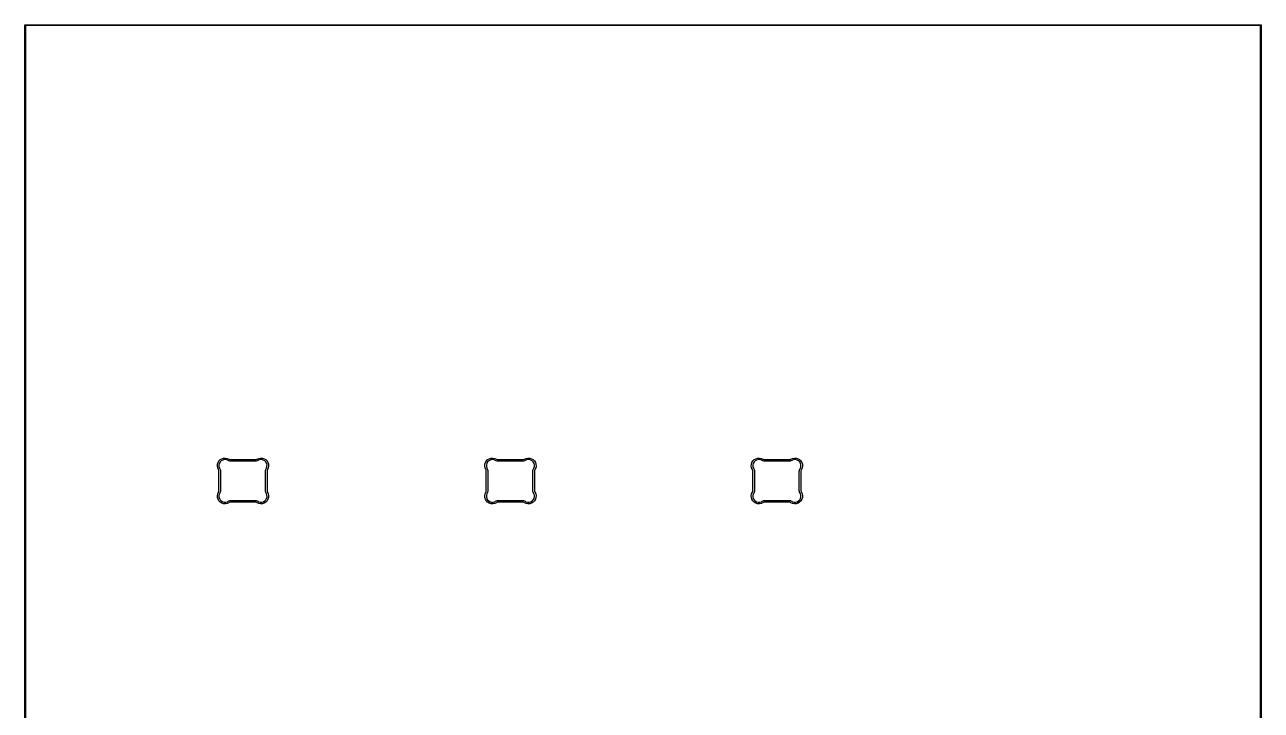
# Model space of a CAD drawing. Header units: millimetres. Extents: x 78 to 168, y -148 to -45.
# Drawn here: x 77.8 to 168.3, y -95.4 to -45.2 of the extents above; entities that cross this region are included whole.
import ezdxf

# ---------------------------------------------------------------- set-up
doc = ezdxf.new("R2010")
doc.units = ezdxf.units.MM
doc.layers.add('Edge.Cuts', color=254, linetype='CONTINUOUS', true_color=0xd0d2cd)

msp = doc.modelspace()

# ---------------------------------------------------------------- linework, layer by layer
at = {"layer": 'Edge.Cuts', "linetype": 'CONTINUOUS'}
for p, q in [((77.826, -45.212), (77.827903, -45.202433)), ((77.826, -147.955), (77.826, -45.212)), ((77.827903, -45.202433), (77.841433, -45.188903)), ((77.841433, -45.188903), (77.851, -45.187)), ((77.851, -45.187), (168.275, -45.187)), ((77.876, -45.237), (77.876, -147.93)), ((168.25, -45.237), (77.876, -45.237)), ((168.25, -147.93), (168.25, -45.237)), ((168.275, -45.187), (168.284567, -45.188903)), ((168.284567, -45.188903), (168.298097, -45.202433)), ((168.298097, -45.202433), (168.3, -45.212)), ((168.3, -45.212), (168.3, -147.955)), ((91.919957, -77.508181), (91.927817, -77.372974)), ((91.944786, -77.64132), (91.919957, -77.508181)), ((91.927817, -77.372974), (91.967908, -77.243608)), ((92.000853, -77.764606), (91.944786, -77.64132)), ((91.967908, -77.243608), (92.037883, -77.12765)), ((92.000854, -77.764607), (92.000853, -77.764606)), ((92.012328, -77.783359), (92.000854, -77.764607)), ((92.028037, -77.824425), (92.012328, -77.783359)), ((92.037883, -77.12765), (92.13365, -77.031883)), ((92.067592, -77.306017), (92.038166, -77.420293)), ((92.038166, -77.420293), (92.039896, -77.538284)), ((92.039896, -77.538284), (92.07266, -77.651649)), ((92.126093, -77.203535), (92.067592, -77.306017)), ((92.07266, -77.651649), (92.103279, -77.702084)), ((92.103279, -77.702084), (92.103279, -77.702085)), ((92.103279, -77.702085), (92.13224, -77.761026)), ((92.209535, -77.120093), (92.126093, -77.203535)), ((92.13224, -77.761026), (92.150011, -77.824249)), ((92.13365, -77.031883), (92.249608, -76.961908)), ((92.312017, -77.061592), (92.209535, -77.120093)), ((92.249608, -76.961908), (92.378974, -76.921817)), ((92.426293, -77.032166), (92.312017, -77.061592)), ((92.378974, -76.921817), (92.514181, -76.913957)), ((92.544284, -77.033896), (92.426293, -77.032166)), ((92.514181, -76.913957), (92.64732, -76.938786)), ((92.657649, -77.06666), (92.544284, -77.033896)), ((92.64732, -76.938786), (92.770603, -76.994851)), ((92.708084, -77.097279), (92.657649, -77.06666)), ((92.708085, -77.097279), (92.708084, -77.097279)), ((92.708086, -77.09728), (92.708085, -77.097279)), ((92.767027, -77.126239), (92.708086, -77.09728)), ((92.830248, -77.144009), (92.767027, -77.126239)), ((92.770603, -76.994851), (92.770604, -76.994852)), ((92.770604, -76.994852), (92.789358, -77.006326)), ((92.789358, -77.006326), (92.830425, -77.022035)), ((92.895646, -77.15), (92.830248, -77.144009)), ((92.830425, -77.022035), (92.873663, -77.030023)), ((92.873663, -77.030023), (92.895646, -77.03)), ((92.895646, -77.03), (92.895647, -77.03)), ((92.895647, -77.15), (92.895646, -77.149999)), ((92.895646, -77.149999), (92.895646, -77.15)), ((92.895647, -77.03), (93.796, -77.03)), ((93.796, -77.15), (92.895647, -77.15)), ((93.796, -77.03), (94.696353, -77.03)), ((94.696352, -77.15), (93.796, -77.15)), ((94.696353, -77.15), (94.696352, -77.15)), ((94.696353, -77.03), (94.696354, -77.03)), ((94.761751, -77.14401), (94.696353, -77.149999)), ((94.696353, -77.149999), (94.696353, -77.15)), ((94.696354, -77.03), (94.718338, -77.030023)), ((94.718338, -77.030023), (94.761575, -77.022036)), ((94.761575, -77.022036), (94.802642, -77.006327)), ((94.824974, -77.12624), (94.761751, -77.14401)), ((94.802642, -77.006327), (94.821394, -76.994853)), ((94.821394, -76.994853), (94.821396, -76.994852)), ((94.821396, -76.994852), (94.94468, -76.938787)), ((94.883916, -77.097279), (94.824974, -77.12624)), ((94.883917, -77.097277), (94.883916, -77.097279)), ((94.934351, -77.066661), (94.883917, -77.097277)), ((95.047715, -77.033897), (94.934351, -77.066661)), ((94.94468, -76.938787), (95.077819, -76.913959)), ((95.165706, -77.032167), (95.047715, -77.033897)), ((95.077819, -76.913959), (95.213026, -76.921819)), ((95.279982, -77.061594), (95.165706, -77.032167)), ((95.213026, -76.921819), (95.342391, -76.96191)), ((95.382463, -77.120096), (95.279982, -77.061594)), ((95.342391, -76.96191), (95.458348, -77.031885)), ((95.465904, -77.203537), (95.382463, -77.120096)), ((95.44199, -77.824249), (95.45976, -77.761026)), ((95.458348, -77.031885), (95.554115, -77.127652)), ((95.45976, -77.761026), (95.488721, -77.702084)), ((95.524406, -77.306018), (95.465904, -77.203537)), ((95.488721, -77.702084), (95.488722, -77.702082)), ((95.488722, -77.702082), (95.519339, -77.651649)), ((95.519339, -77.651649), (95.552103, -77.538285)), ((95.553833, -77.420294), (95.524406, -77.306018)), ((95.552103, -77.538285), (95.553833, -77.420294)), ((95.554115, -77.127652), (95.62409, -77.243609)), ((95.579673, -77.783358), (95.563964, -77.824425)), ((95.591147, -77.764606), (95.579673, -77.783358)), ((95.647213, -77.64132), (95.591147, -77.764603)), ((95.591147, -77.764603), (95.591147, -77.764606)), ((95.62409, -77.243609), (95.664181, -77.372974)), ((95.672041, -77.508181), (95.647213, -77.64132)), ((95.664181, -77.372974), (95.672041, -77.508181)), ((111.483957, -77.508181), (111.491817, -77.372974)), ((111.508786, -77.64132), (111.483957, -77.508181)), ((111.491817, -77.372974), (111.531908, -77.243608)), ((111.564853, -77.764606), (111.508786, -77.64132)), ((111.531908, -77.243608), (111.601883, -77.12765)), ((111.564854, -77.764607), (111.564853, -77.764606)), ((111.576328, -77.783359), (111.564854, -77.764607)), ((111.592037, -77.824425), (111.576328, -77.783359)), ((111.601883, -77.12765), (111.69765, -77.031883)), ((111.631592, -77.306017), (111.602166, -77.420293)), ((111.602166, -77.420293), (111.603896, -77.538284)), ((111.603896, -77.538284), (111.63666, -77.651649)), ((111.690093, -77.203535), (111.631592, -77.306017)), ((111.63666, -77.651649), (111.667279, -77.702084)), ((111.667279, -77.702084), (111.667279, -77.702085)), ((111.667279, -77.702085), (111.69624, -77.761026)), ((111.773535, -77.120093), (111.690093, -77.203535)), ((111.69624, -77.761026), (111.714011, -77.824249)), ((111.69765, -77.031883), (111.813608, -76.961908)), ((111.876017, -77.061592), (111.773535, -77.120093)), ((111.813608, -76.961908), (111.942974, -76.921817)), ((111.990293, -77.032166), (111.876017, -77.061592)), ((111.942974, -76.921817), (112.078181, -76.913957)), ((112.108284, -77.033896), (111.990293, -77.032166)), ((112.078181, -76.913957), (112.21132, -76.938786)), ((112.221649, -77.06666), (112.108284, -77.033896)), ((112.21132, -76.938786), (112.334603, -76.994851)), ((112.272084, -77.097279), (112.221649, -77.06666)), ((112.272085, -77.097279), (112.272084, -77.097279)), ((112.272086, -77.09728), (112.272085, -77.097279)), ((112.331027, -77.126239), (112.272086, -77.09728)), ((112.394248, -77.144009), (112.331027, -77.126239)), ((112.334603, -76.994851), (112.334604, -76.994852)), ((112.334604, -76.994852), (112.353358, -77.006326)), ((112.353358, -77.006326), (112.394425, -77.022035)), ((112.459646, -77.15), (112.394248, -77.144009)), ((112.394425, -77.022035), (112.437663, -77.030023)), ((112.437663, -77.030023), (112.459646, -77.03)), ((112.459646, -77.03), (112.459647, -77.03)), ((112.459647, -77.15), (112.459646, -77.149999)), ((112.459646, -77.149999), (112.459646, -77.15)), ((112.459647, -77.03), (113.36, -77.03)), ((113.36, -77.15), (112.459647, -77.15)), ((113.36, -77.03), (114.260353, -77.03)), ((114.260352, -77.15), (113.36, -77.15)), ((114.260353, -77.15), (114.260352, -77.15)), ((114.260353, -77.03), (114.260354, -77.03)), ((114.325751, -77.14401), (114.260353, -77.149999)), ((114.260353, -77.149999), (114.260353, -77.15)), ((114.260354, -77.03), (114.282338, -77.030023)), ((114.282338, -77.030023), (114.325575, -77.022036)), ((114.325575, -77.022036), (114.366642, -77.006327)), ((114.388974, -77.12624), (114.325751, -77.14401)), ((114.366642, -77.006327), (114.385394, -76.994853)), ((114.385394, -76.994853), (114.385396, -76.994852)), ((114.385396, -76.994852), (114.50868, -76.938787)), ((114.447916, -77.097279), (114.388974, -77.12624)), ((114.447917, -77.097277), (114.447916, -77.097279)), ((114.498351, -77.066661), (114.447917, -77.097277)), ((114.611715, -77.033897), (114.498351, -77.066661)), ((114.50868, -76.938787), (114.641819, -76.913959)), ((114.729706, -77.032167), (114.611715, -77.033897)), ((114.641819, -76.913959), (114.777026, -76.921819)), ((114.843982, -77.061594), (114.729706, -77.032167)), ((114.777026, -76.921819), (114.906391, -76.96191)), ((114.946463, -77.120096), (114.843982, -77.061594)), ((114.906391, -76.96191), (115.022348, -77.031885)), ((115.029904, -77.203537), (114.946463, -77.120096)), ((115.00599, -77.824249), (115.02376, -77.761026)), ((115.022348, -77.031885), (115.118115, -77.127652)), ((115.02376, -77.761026), (115.052721, -77.702084)), ((115.088406, -77.306018), (115.029904, -77.203537)), ((115.052721, -77.702084), (115.052722, -77.702082)), ((115.052722, -77.702082), (115.083339, -77.651649)), ((115.083339, -77.651649), (115.116103, -77.538285)), ((115.117833, -77.420294), (115.088406, -77.306018)), ((115.116103, -77.538285), (115.117833, -77.420294)), ((115.118115, -77.127652), (115.18809, -77.243609)), ((115.143673, -77.783358), (115.127964, -77.824425)), ((115.155147, -77.764606), (115.143673, -77.783358)), ((115.211213, -77.64132), (115.155147, -77.764603)), ((115.155147, -77.764603), (115.155147, -77.764606)), ((115.18809, -77.243609), (115.228181, -77.372974)), ((115.236041, -77.508181), (115.211213, -77.64132)), ((115.228181, -77.372974), (115.236041, -77.508181)), ((130.983957, -77.508181), (130.991817, -77.372974)), ((131.008786, -77.64132), (130.983957, -77.508181)), ((130.991817, -77.372974), (131.031908, -77.243608)), ((131.064853, -77.764606), (131.008786, -77.64132)), ((131.031908, -77.243608), (131.101883, -77.12765)), ((131.064854, -77.764607), (131.064853, -77.764606)), ((131.076328, -77.783359), (131.064854, -77.764607)), ((131.092037, -77.824425), (131.076328, -77.783359)), ((131.101883, -77.12765), (131.19765, -77.031883)), ((131.131592, -77.306017), (131.102166, -77.420293)), ((131.102166, -77.420293), (131.103896, -77.538284)), ((131.103896, -77.538284), (131.13666, -77.651649)), ((131.190093, -77.203535), (131.131592, -77.306017)), ((131.13666, -77.651649), (131.167279, -77.702084)), ((131.167279, -77.702084), (131.167279, -77.702085)), ((131.167279, -77.702085), (131.19624, -77.761026)), ((131.273535, -77.120093), (131.190093, -77.203535)), ((131.19624, -77.761026), (131.214011, -77.824249)), ((131.19765, -77.031883), (131.313608, -76.961908)), ((131.376017, -77.061592), (131.273535, -77.120093)), ((131.313608, -76.961908), (131.442974, -76.921817)), ((131.490293, -77.032166), (131.376017, -77.061592)), ((131.442974, -76.921817), (131.578181, -76.913957)), ((131.608284, -77.033896), (131.490293, -77.032166)), ((131.578181, -76.913957), (131.71132, -76.938786)), ((131.721649, -77.06666), (131.608284, -77.033896)), ((131.71132, -76.938786), (131.834603, -76.994851)), ((131.772084, -77.097279), (131.721649, -77.06666)), ((131.772085, -77.097279), (131.772084, -77.097279)), ((131.772086, -77.09728), (131.772085, -77.097279)), ((131.831027, -77.126239), (131.772086, -77.09728)), ((131.894248, -77.144009), (131.831027, -77.126239)), ((131.834603, -76.994851), (131.834604, -76.994852)), ((131.834604, -76.994852), (131.853358, -77.006326)), ((131.853358, -77.006326), (131.894425, -77.022035)), ((131.959646, -77.15), (131.894248, -77.144009)), ((131.894425, -77.022035), (131.937663, -77.030023)), ((131.937663, -77.030023), (131.959646, -77.03)), ((131.959646, -77.03), (131.959647, -77.03)), ((131.959647, -77.15), (131.959646, -77.149999)), ((131.959646, -77.149999), (131.959646, -77.15)), ((131.959647, -77.03), (132.86, -77.03)), ((132.86, -77.15), (131.959647, -77.15)), ((132.86, -77.03), (133.760353, -77.03)), ((133.760352, -77.15), (132.86, -77.15)), ((133.760353, -77.15), (133.760352, -77.15)), ((133.760353, -77.03), (133.760354, -77.03)), ((133.825751, -77.14401), (133.760353, -77.149999)), ((133.760353, -77.149999), (133.760353, -77.15)), ((133.760354, -77.03), (133.782338, -77.030023)), ((133.782338, -77.030023), (133.825575, -77.022036)), ((133.825575, -77.022036), (133.866642, -77.006327)), ((133.888974, -77.12624), (133.825751, -77.14401)), ((133.866642, -77.006327), (133.885394, -76.994853)), ((133.885394, -76.994853), (133.885396, -76.994852)), ((133.885396, -76.994852), (134.00868, -76.938787)), ((133.947916, -77.097279), (133.888974, -77.12624)), ((133.947917, -77.097277), (133.947916, -77.097279)), ((133.998351, -77.066661), (133.947917, -77.097277)), ((134.111715, -77.033897), (133.998351, -77.066661)), ((134.00868, -76.938787), (134.141819, -76.913959)), ((134.229706, -77.032167), (134.111715, -77.033897)), ((134.141819, -76.913959), (134.277026, -76.921819)), ((134.343982, -77.061594), (134.229706, -77.032167)), ((134.277026, -76.921819), (134.406391, -76.96191)), ((134.446463, -77.120096), (134.343982, -77.061594)), ((134.406391, -76.96191), (134.522348, -77.031885)), ((134.529904, -77.203537), (134.446463, -77.120096)), ((134.50599, -77.824249), (134.52376, -77.761026)), ((134.522348, -77.031885), (134.618115, -77.127652)), ((134.52376, -77.761026), (134.552721, -77.702084)), ((134.588406, -77.306018), (134.529904, -77.203537)), ((134.552721, -77.702084), (134.552722, -77.702082)), ((134.552722, -77.702082), (134.583339, -77.651649)), ((134.583339, -77.651649), (134.616103, -77.538285)), ((134.617833, -77.420294), (134.588406, -77.306018)), ((134.616103, -77.538285), (134.617833, -77.420294)), ((134.618115, -77.127652), (134.68809, -77.243609)), ((134.643673, -77.783358), (134.627964, -77.824425)), ((134.655147, -77.764606), (134.643673, -77.783358)), ((134.711213, -77.64132), (134.655147, -77.764603)), ((134.655147, -77.764603), (134.655147, -77.764606)), ((134.68809, -77.243609), (134.728181, -77.372974)), ((134.736041, -77.508181), (134.711213, -77.64132)), ((134.728181, -77.372974), (134.736041, -77.508181)), ((92.036024, -77.867661), (92.028037, -77.824425)), ((92.036, -77.889645), (92.036024, -77.867661)), ((92.036, -77.889647), (92.036, -77.889645)), ((92.036, -78.59), (92.036, -77.889647)), ((92.036, -79.290353), (92.036, -78.59)), ((92.150011, -77.824249), (92.155999, -77.889645)), ((92.155999, -77.889645), (92.156, -77.889647)), ((92.156, -77.889647), (92.156, -78.59)), ((92.156, -78.59), (92.156, -79.290353)), ((95.436, -77.889645), (95.44199, -77.824249)), ((95.436, -77.889647), (95.436, -77.889645)), ((95.436, -78.59), (95.436, -77.889647)), ((95.436, -79.290352), (95.436, -78.59)), ((95.563964, -77.824425), (95.555977, -77.867662)), ((95.555977, -77.867662), (95.556, -77.889645)), ((95.556, -77.889645), (95.556, -77.889647)), ((95.556, -77.889647), (95.556, -78.59)), ((95.556, -78.59), (95.556, -79.290353)), ((111.600024, -77.867661), (111.592037, -77.824425)), ((111.6, -77.889645), (111.600024, -77.867661)), ((111.6, -77.889647), (111.6, -77.889645)), ((111.6, -78.59), (111.6, -77.889647)), ((111.6, -79.290353), (111.6, -78.59)), ((111.714011, -77.824249), (111.719999, -77.889645)), ((111.719999, -77.889645), (111.72, -77.889647)), ((111.72, -77.889647), (111.72, -78.59)), ((111.72, -78.59), (111.72, -79.290353)), ((115, -77.889645), (115.00599, -77.824249)), ((115, -77.889647), (115, -77.889645)), ((115, -78.59), (115, -77.889647)), ((115, -79.290352), (115, -78.59)), ((115.127964, -77.824425), (115.119977, -77.867662)), ((115.119977, -77.867662), (115.12, -77.889645)), ((115.12, -77.889645), (115.12, -77.889647)), ((115.12, -77.889647), (115.12, -78.59)), ((115.12, -78.59), (115.12, -79.290353)), ((131.100024, -77.867661), (131.092037, -77.824425)), ((131.1, -77.889645), (131.100024, -77.867661)), ((131.1, -77.889647), (131.1, -77.889645)), ((131.1, -78.59), (131.1, -77.889647)), ((131.1, -79.290353), (131.1, -78.59)), ((131.214011, -77.824249), (131.219999, -77.889645)), ((131.219999, -77.889645), (131.22, -77.889647)), ((131.22, -77.889647), (131.22, -78.59)), ((131.22, -78.59), (131.22, -79.290353)), ((134.5, -77.889645), (134.50599, -77.824249)), ((134.5, -77.889647), (134.5, -77.889645)), ((134.5, -78.59), (134.5, -77.889647)), ((134.5, -79.290352), (134.5, -78.59)), ((134.627964, -77.824425), (134.619977, -77.867662)), ((134.619977, -77.867662), (134.62, -77.889645)), ((134.62, -77.889645), (134.62, -77.889647)), ((134.62, -77.889647), (134.62, -78.59)), ((134.62, -78.59), (134.62, -79.290353)), ((91.919959, -79.671819), (91.944787, -79.53868)), ((91.944787, -79.53868), (92.000853, -79.415395)), ((92.000853, -79.415395), (92.000859, -79.415389)), ((92.000859, -79.415389), (92.000862, -79.415379)), ((92.000862, -79.415379), (92.012337, -79.396634)), ((92.012337, -79.396634), (92.028047, -79.355578)), ((92.028047, -79.355578), (92.036028, -79.31235)), ((92.036002, -79.290364), (92.036, -79.290353)), ((92.036, -79.290371), (92.036002, -79.290364)), ((92.036028, -79.31235), (92.036, -79.290371)), ((92.072661, -79.528351), (92.039897, -79.641715)), ((92.103268, -79.477932), (92.072661, -79.528351)), ((92.10327, -79.477931), (92.103268, -79.477932)), ((92.103273, -79.477924), (92.10327, -79.477931)), ((92.103279, -79.477915), (92.103273, -79.477924)), ((92.10328, -79.47791), (92.103279, -79.477915)), ((92.132247, -79.418983), (92.10328, -79.47791)), ((92.150022, -79.355748), (92.132247, -79.418983)), ((92.155996, -79.290368), (92.150022, -79.355748)), ((92.156, -79.290353), (92.155996, -79.290368)), ((95.44199, -79.355751), (95.436, -79.290352)), ((95.45976, -79.418974), (95.44199, -79.355751)), ((95.488721, -79.477916), (95.45976, -79.418974)), ((95.488722, -79.477917), (95.488721, -79.477916)), ((95.519339, -79.528351), (95.488722, -79.477917)), ((95.552103, -79.641715), (95.519339, -79.528351)), ((95.556, -79.290354), (95.555977, -79.312338)), ((95.555977, -79.312338), (95.563964, -79.355575)), ((95.556, -79.290353), (95.556, -79.290354)), ((95.563964, -79.355575), (95.579673, -79.396642)), ((95.579673, -79.396642), (95.591147, -79.415394)), ((95.591147, -79.415394), (95.591147, -79.415395)), ((95.591147, -79.415395), (95.647213, -79.53868)), ((95.647213, -79.53868), (95.672041, -79.671819)), ((111.483959, -79.671819), (111.508787, -79.53868)), ((111.508787, -79.53868), (111.564853, -79.415395)), ((111.564853, -79.415395), (111.564859, -79.415389)), ((111.564859, -79.415389), (111.564862, -79.415379)), ((111.564862, -79.415379), (111.576337, -79.396634)), ((111.576337, -79.396634), (111.592047, -79.355578)), ((111.592047, -79.355578), (111.600028, -79.31235)), ((111.600002, -79.290364), (111.6, -79.290353)), ((111.6, -79.290371), (111.600002, -79.290364)), ((111.600028, -79.31235), (111.6, -79.290371)), ((111.636661, -79.528351), (111.603897, -79.641715)), ((111.667268, -79.477932), (111.636661, -79.528351)), ((111.66727, -79.477931), (111.667268, -79.477932)), ((111.667273, -79.477924), (111.66727, -79.477931)), ((111.667279, -79.477915), (111.667273, -79.477924)), ((111.66728, -79.47791), (111.667279, -79.477915)), ((111.696247, -79.418983), (111.66728, -79.47791)), ((111.714022, -79.355748), (111.696247, -79.418983)), ((111.719996, -79.290368), (111.714022, -79.355748)), ((111.72, -79.290353), (111.719996, -79.290368)), ((115.00599, -79.355751), (115, -79.290352)), ((115.02376, -79.418974), (115.00599, -79.355751)), ((115.052721, -79.477916), (115.02376, -79.418974)), ((115.052722, -79.477917), (115.052721, -79.477916)), ((115.083339, -79.528351), (115.052722, -79.477917)), ((115.116103, -79.641715), (115.083339, -79.528351)), ((115.12, -79.290354), (115.119977, -79.312338)), ((115.119977, -79.312338), (115.127964, -79.355575)), ((115.12, -79.290353), (115.12, -79.290354)), ((115.127964, -79.355575), (115.143673, -79.396642)), ((115.143673, -79.396642), (115.155147, -79.415394)), ((115.155147, -79.415394), (115.155147, -79.415395)), ((115.155147, -79.415395), (115.211213, -79.53868)), ((115.211213, -79.53868), (115.236041, -79.671819)), ((130.983959, -79.671819), (131.008787, -79.53868)), ((131.008787, -79.53868), (131.064853, -79.415395)), ((131.064853, -79.415395), (131.064859, -79.415389)), ((131.064859, -79.415389), (131.064862, -79.415379)), ((131.064862, -79.415379), (131.076337, -79.396634)), ((131.076337, -79.396634), (131.092047, -79.355578)), ((131.092047, -79.355578), (131.100028, -79.31235)), ((131.100002, -79.290364), (131.1, -79.290353)), ((131.1, -79.290371), (131.100002, -79.290364)), ((131.100028, -79.31235), (131.1, -79.290371)), ((131.136661, -79.528351), (131.103897, -79.641715)), ((131.167268, -79.477932), (131.136661, -79.528351)), ((131.16727, -79.477931), (131.167268, -79.477932)), ((131.167273, -79.477924), (131.16727, -79.477931)), ((131.167279, -79.477915), (131.167273, -79.477924)), ((131.16728, -79.47791), (131.167279, -79.477915)), ((131.196247, -79.418983), (131.16728, -79.47791)), ((131.214022, -79.355748), (131.196247, -79.418983)), ((131.219996, -79.290368), (131.214022, -79.355748)), ((131.22, -79.290353), (131.219996, -79.290368)), ((134.50599, -79.355751), (134.5, -79.290352)), ((134.52376, -79.418974), (134.50599, -79.355751)), ((134.552721, -79.477916), (134.52376, -79.418974)), ((134.552722, -79.477917), (134.552721, -79.477916)), ((134.583339, -79.528351), (134.552722, -79.477917)), ((134.616103, -79.641715), (134.583339, -79.528351)), ((134.62, -79.290354), (134.619977, -79.312338)), ((134.619977, -79.312338), (134.627964, -79.355575)), ((134.62, -79.290353), (134.62, -79.290354)), ((134.627964, -79.355575), (134.643673, -79.396642)), ((134.643673, -79.396642), (134.655147, -79.415394)), ((134.655147, -79.415394), (134.655147, -79.415395)), ((134.655147, -79.415395), (134.711213, -79.53868)), ((134.711213, -79.53868), (134.736041, -79.671819)), ((91.927819, -79.807026), (91.919959, -79.671819)), ((91.96791, -79.936391), (91.927819, -79.807026)), ((92.037885, -80.052348), (91.96791, -79.936391)), ((92.133652, -80.148115), (92.037885, -80.052348)), ((92.039897, -79.641715), (92.038167, -79.759706)), ((92.038167, -79.759706), (92.067594, -79.873982)), ((92.067594, -79.873982), (92.126096, -79.976463)), ((92.126096, -79.976463), (92.209537, -80.059904)), ((92.249609, -80.21809), (92.133652, -80.148115)), ((92.209537, -80.059904), (92.312018, -80.118406)), ((92.378974, -80.258181), (92.249609, -80.21809)), ((92.312018, -80.118406), (92.426294, -80.147833)), ((92.514181, -80.266041), (92.378974, -80.258181)), ((92.426294, -80.147833), (92.544285, -80.146103)), ((92.64732, -80.241213), (92.514181, -80.266041)), ((92.544285, -80.146103), (92.657649, -80.113339)), ((92.770605, -80.185147), (92.64732, -80.241213)), ((92.657649, -80.113339), (92.708085, -80.082721)), ((92.708085, -80.08272), (92.767026, -80.05376)), ((92.708085, -80.082721), (92.708085, -80.08272)), ((92.767026, -80.05376), (92.830249, -80.035989)), ((92.770607, -80.185146), (92.770605, -80.185146)), ((92.770605, -80.185146), (92.770605, -80.185147)), ((92.789359, -80.173672), (92.770607, -80.185146)), ((92.830425, -80.157963), (92.789359, -80.173672)), ((92.830249, -80.035989), (92.895645, -80.03)), ((92.873661, -80.149976), (92.830425, -80.157963)), ((92.895645, -80.15), (92.873661, -80.149976)), ((92.895645, -80.03), (92.895647, -80.03)), ((92.895647, -80.15), (92.895645, -80.149999)), ((92.895645, -80.149999), (92.895645, -80.15)), ((92.895647, -80.03), (93.796, -80.03)), ((93.796, -80.15), (92.895647, -80.15)), ((93.796, -80.03), (94.696353, -80.03)), ((94.696353, -80.15), (93.796, -80.15)), ((94.696353, -80.03), (94.761751, -80.03599)), ((94.696354, -80.15), (94.696353, -80.149999)), ((94.696353, -80.149999), (94.696353, -80.15)), ((94.718338, -80.149977), (94.696354, -80.15)), ((94.761575, -80.157964), (94.718338, -80.149977)), ((94.802642, -80.173673), (94.761575, -80.157964)), ((94.761751, -80.03599), (94.824974, -80.05376)), ((94.821394, -80.185147), (94.802642, -80.173673)), ((94.821396, -80.185147), (94.821394, -80.185147)), ((94.94468, -80.241213), (94.821396, -80.185147)), ((94.824974, -80.05376), (94.883916, -80.082721)), ((94.883916, -80.082721), (94.883917, -80.082722)), ((94.883917, -80.082722), (94.934351, -80.113339)), ((94.934351, -80.113339), (95.047715, -80.146103)), ((95.077819, -80.266041), (94.94468, -80.241213)), ((95.047715, -80.146103), (95.165706, -80.147833)), ((95.213026, -80.258181), (95.077819, -80.266041)), ((95.165706, -80.147833), (95.279982, -80.118406)), ((95.342391, -80.21809), (95.213026, -80.258181)), ((95.279982, -80.118406), (95.382463, -80.059904)), ((95.458348, -80.148115), (95.342391, -80.21809)), ((95.382463, -80.059904), (95.465904, -79.976463)), ((95.554115, -80.052348), (95.458348, -80.148115)), ((95.465904, -79.976463), (95.524406, -79.873982)), ((95.524406, -79.873982), (95.553833, -79.759706)), ((95.553833, -79.759706), (95.552103, -79.641715)), ((95.62409, -79.936391), (95.554115, -80.052348)), ((95.664181, -79.807026), (95.62409, -79.936391)), ((95.672041, -79.671819), (95.664181, -79.807026)), ((111.491819, -79.807026), (111.483959, -79.671819)), ((111.53191, -79.936391), (111.491819, -79.807026)), ((111.601885, -80.052348), (111.53191, -79.936391)), ((111.697652, -80.148115), (111.601885, -80.052348)), ((111.603897, -79.641715), (111.602167, -79.759706)), ((111.602167, -79.759706), (111.631594, -79.873982)), ((111.631594, -79.873982), (111.690096, -79.976463)), ((111.690096, -79.976463), (111.773537, -80.059904)), ((111.813609, -80.21809), (111.697652, -80.148115)), ((111.773537, -80.059904), (111.876018, -80.118406)), ((111.942974, -80.258181), (111.813609, -80.21809)), ((111.876018, -80.118406), (111.990294, -80.147833)), ((112.078181, -80.266041), (111.942974, -80.258181)), ((111.990294, -80.147833), (112.108285, -80.146103)), ((112.21132, -80.241213), (112.078181, -80.266041)), ((112.108285, -80.146103), (112.221649, -80.113339)), ((112.334605, -80.185147), (112.21132, -80.241213)), ((112.221649, -80.113339), (112.272085, -80.082721)), ((112.272085, -80.08272), (112.331026, -80.05376)), ((112.272085, -80.082721), (112.272085, -80.08272)), ((112.331026, -80.05376), (112.394249, -80.035989)), ((112.334607, -80.185146), (112.334605, -80.185146)), ((112.334605, -80.185146), (112.334605, -80.185147)), ((112.353359, -80.173672), (112.334607, -80.185146)), ((112.394425, -80.157963), (112.353359, -80.173672)), ((112.394249, -80.035989), (112.459645, -80.03)), ((112.437661, -80.149976), (112.394425, -80.157963)), ((112.459645, -80.15), (112.437661, -80.149976)), ((112.459645, -80.03), (112.459647, -80.03)), ((112.459647, -80.15), (112.459645, -80.149999)), ((112.459645, -80.149999), (112.459645, -80.15)), ((112.459647, -80.03), (113.36, -80.03)), ((113.36, -80.15), (112.459647, -80.15)), ((113.36, -80.03), (114.260353, -80.03)), ((114.260353, -80.15), (113.36, -80.15)), ((114.260353, -80.03), (114.325751, -80.03599)), ((114.260354, -80.15), (114.260353, -80.149999)), ((114.260353, -80.149999), (114.260353, -80.15)), ((114.282338, -80.149977), (114.260354, -80.15)), ((114.325575, -80.157964), (114.282338, -80.149977)), ((114.366642, -80.173673), (114.325575, -80.157964)), ((114.325751, -80.03599), (114.388974, -80.05376)), ((114.385394, -80.185147), (114.366642, -80.173673)), ((114.385396, -80.185147), (114.385394, -80.185147)), ((114.50868, -80.241213), (114.385396, -80.185147)), ((114.388974, -80.05376), (114.447916, -80.082721)), ((114.447916, -80.082721), (114.447917, -80.082722)), ((114.447917, -80.082722), (114.498351, -80.113339)), ((114.498351, -80.113339), (114.611715, -80.146103)), ((114.641819, -80.266041), (114.50868, -80.241213)), ((114.611715, -80.146103), (114.729706, -80.147833)), ((114.777026, -80.258181), (114.641819, -80.266041)), ((114.729706, -80.147833), (114.843982, -80.118406)), ((114.906391, -80.21809), (114.777026, -80.258181)), ((114.843982, -80.118406), (114.946463, -80.059904)), ((115.022348, -80.148115), (114.906391, -80.21809)), ((114.946463, -80.059904), (115.029904, -79.976463)), ((115.118115, -80.052348), (115.022348, -80.148115)), ((115.029904, -79.976463), (115.088406, -79.873982)), ((115.088406, -79.873982), (115.117833, -79.759706)), ((115.117833, -79.759706), (115.116103, -79.641715)), ((115.18809, -79.936391), (115.118115, -80.052348)), ((115.228181, -79.807026), (115.18809, -79.936391)), ((115.236041, -79.671819), (115.228181, -79.807026)), ((130.991819, -79.807026), (130.983959, -79.671819)), ((131.03191, -79.936391), (130.991819, -79.807026)), ((131.101885, -80.052348), (131.03191, -79.936391)), ((131.197652, -80.148115), (131.101885, -80.052348)), ((131.103897, -79.641715), (131.102167, -79.759706)), ((131.102167, -79.759706), (131.131594, -79.873982)), ((131.131594, -79.873982), (131.190096, -79.976463)), ((131.190096, -79.976463), (131.273537, -80.059904)), ((131.313609, -80.21809), (131.197652, -80.148115)), ((131.273537, -80.059904), (131.376018, -80.118406)), ((131.442974, -80.258181), (131.313609, -80.21809)), ((131.376018, -80.118406), (131.490294, -80.147833)), ((131.578181, -80.266041), (131.442974, -80.258181)), ((131.490294, -80.147833), (131.608285, -80.146103)), ((131.71132, -80.241213), (131.578181, -80.266041)), ((131.608285, -80.146103), (131.721649, -80.113339)), ((131.834605, -80.185147), (131.71132, -80.241213)), ((131.721649, -80.113339), (131.772085, -80.082721)), ((131.772085, -80.08272), (131.831026, -80.05376)), ((131.772085, -80.082721), (131.772085, -80.08272)), ((131.831026, -80.05376), (131.894249, -80.035989)), ((131.834607, -80.185146), (131.834605, -80.185146)), ((131.834605, -80.185146), (131.834605, -80.185147)), ((131.853359, -80.173672), (131.834607, -80.185146)), ((131.894425, -80.157963), (131.853359, -80.173672)), ((131.894249, -80.035989), (131.959645, -80.03)), ((131.937661, -80.149976), (131.894425, -80.157963)), ((131.959645, -80.15), (131.937661, -80.149976)), ((131.959645, -80.03), (131.959647, -80.03)), ((131.959647, -80.15), (131.959645, -80.149999)), ((131.959645, -80.149999), (131.959645, -80.15)), ((131.959647, -80.03), (132.86, -80.03)), ((132.86, -80.15), (131.959647, -80.15)), ((132.86, -80.03), (133.760353, -80.03)), ((133.760353, -80.15), (132.86, -80.15)), ((133.760353, -80.03), (133.825751, -80.03599)), ((133.760354, -80.15), (133.760353, -80.149999)), ((133.760353, -80.149999), (133.760353, -80.15)), ((133.782338, -80.149977), (133.760354, -80.15)), ((133.825575, -80.157964), (133.782338, -80.149977)), ((133.866642, -80.173673), (133.825575, -80.157964)), ((133.825751, -80.03599), (133.888974, -80.05376)), ((133.885394, -80.185147), (133.866642, -80.173673)), ((133.885396, -80.185147), (133.885394, -80.185147)), ((134.00868, -80.241213), (133.885396, -80.185147)), ((133.888974, -80.05376), (133.947916, -80.082721)), ((133.947916, -80.082721), (133.947917, -80.082722)), ((133.947917, -80.082722), (133.998351, -80.113339)), ((133.998351, -80.113339), (134.111715, -80.146103)), ((134.141819, -80.266041), (134.00868, -80.241213)), ((134.111715, -80.146103), (134.229706, -80.147833)), ((134.277026, -80.258181), (134.141819, -80.266041)), ((134.229706, -80.147833), (134.343982, -80.118406)), ((134.406391, -80.21809), (134.277026, -80.258181)), ((134.343982, -80.118406), (134.446463, -80.059904)), ((134.522348, -80.148115), (134.406391, -80.21809)), ((134.446463, -80.059904), (134.529904, -79.976463)), ((134.618115, -80.052348), (134.522348, -80.148115)), ((134.529904, -79.976463), (134.588406, -79.873982)), ((134.588406, -79.873982), (134.617833, -79.759706)), ((134.617833, -79.759706), (134.616103, -79.641715)), ((134.68809, -79.936391), (134.618115, -80.052348)), ((134.728181, -79.807026), (134.68809, -79.936391)), ((134.736041, -79.671819), (134.728181, -79.807026))]:
    msp.add_line(p, q, dxfattribs=at)

doc.saveas('drawing.dxf')
